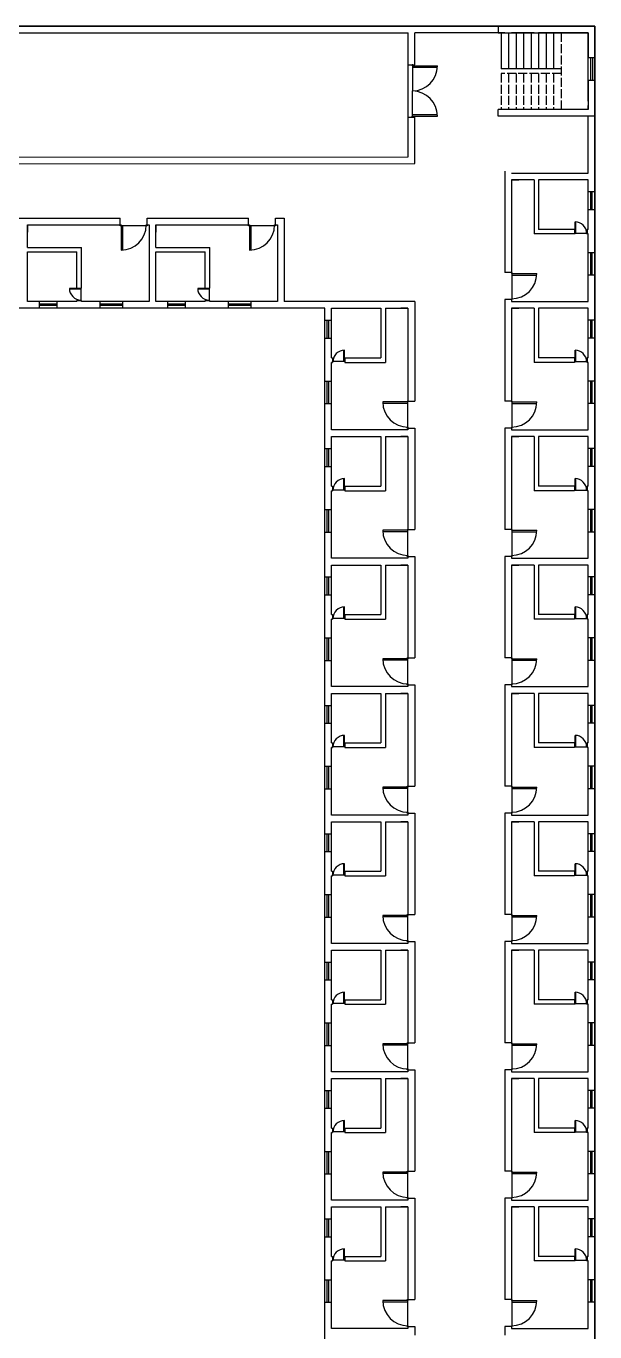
# Model space of a CAD drawing. Header units: inches. Extents: x 2900 to 18472, y 1216 to 4690.
# Drawn here: x 9182 to 9940, y 2832 to 4571 of the extents above; entities that cross this region are included whole.
import ezdxf

# ---------------------------------------------------------------- set-up
doc = ezdxf.new("R2010")
doc.units = ezdxf.units.IN
doc.header["$MEASUREMENT"] = 0
doc.linetypes.add('ACAD_ISO02W100', pattern=[15, 12, -3])
for name, color, linetype in [('Door', 32, 'Continuous'), ('Stairs', 3, 'Continuous'), ('Ventilator', 160, 'Continuous'), ('Windows', 10, 'Continuous')]:
    doc.layers.add(name, color=color, linetype=linetype)

msp = doc.modelspace()

# ---------------------------------------------------------------- linework, layer by layer
for p, q in [((8139.7523, 4570.8757), (9939.7523, 4570.8757)), ((9939.7523, 4570.8757), (8139.7523, 4570.8757)), ((9690.8539, 4396.9243), (9690.9625, 4561.8757)), ((9699.7523, 4519.2926), (9699.7523, 4561.8757)), ((9930.7523, 4471), (9930.7523, 4561.8757)), ((9939.7523, 4570.8757), (9939.7523, 1570.8757)), ((9939.7523, 1570.4378), (9939.7523, 4570.8757)), ((9939.7523, 1570.4378), (9939.7523, 4570.8757)), ((9930.7523, 4471), (9930.7523, 4537)), ((9690.9344, 4519.2926), (9699.7523, 4519.2926)), ((9690.9344, 4449.7028), (9699.7523, 4449.7028)), ((9699.7523, 4387.9306), (9699.7523, 4449.7028)), ((9828.7523, 4366), (9838.2999, 4366)), ((9858.7523, 4366), (9858.7523, 4294)), ((9864.7523, 4366), (9864.7523, 4300)), ((9307.2583, 4306), (9307.2583, 4315)), ((9343.2583, 4306), (9343.2583, 4315)), ((9478.2583, 4306), (9478.2583, 4315)), ((9514.2583, 4306), (9514.2583, 4315)), ((9525.7523, 4315), (9525.7624, 4204)), ((9183.7523, 4306), (9183.7523, 4296.4524)), ((9354.7523, 4306), (9354.7523, 4296.4524)), ((9912.7523, 4300), (9864.7523, 4300)), ((9912.7523, 4300), (9912.7523, 4294)), ((9930.7523, 4300), (9929.2855, 4300)), ((9929.2855, 4300), (9929.2855, 4294)), ((9912.7523, 4294), (9858.7523, 4294)), ((9930.7523, 4294), (9929.2855, 4294)), ((9183.7523, 4276), (9255.7523, 4276)), ((9183.7523, 4270), (9249.7523, 4270)), ((9249.7523, 4222), (9249.7523, 4270)), ((9255.7523, 4222), (9255.7523, 4276)), ((9354.7523, 4276), (9426.7523, 4276)), ((9354.7523, 4270), (9420.7523, 4270)), ((9420.7523, 4222), (9420.7523, 4270)), ((9426.7523, 4222), (9426.7523, 4276)), ((9828.7523, 4242.494), (9819.7523, 4242.494)), ((9249.7523, 4222), (9255.7523, 4222)), ((9420.7523, 4222), (9426.7523, 4222)), ((9249.7523, 4204), (9249.7523, 4205.4668)), ((9249.7523, 4205.4668), (9255.7523, 4205.4668)), ((9255.7523, 4204), (9255.7523, 4205.4668)), ((9420.7523, 4204), (9420.7523, 4205.4668)), ((9420.7523, 4205.4668), (9426.7523, 4205.4668)), ((9426.7523, 4204), (9426.7523, 4205.4668)), ((9654.7523, 4195), (9654.7523, 4129)), ((9660.7523, 4195), (9660.7523, 4123)), ((9690.7523, 4195), (9681.2047, 4195)), ((9828.7523, 4206.494), (9819.7523, 4206.494)), ((9828.7523, 4195), (9838.2999, 4195)), ((9858.7523, 4195), (9858.7523, 4123)), ((9864.7523, 4195), (9864.7523, 4129)), ((9579.7523, 2032), (9579.7523, 4179.1055)), ((9588.7523, 4129), (9590.2191, 4129)), ((9588.7523, 4123), (9590.2191, 4123)), ((9590.2191, 4129), (9590.2191, 4123)), ((9606.7523, 4129), (9654.7523, 4129)), ((9606.7523, 4129), (9606.7523, 4123)), ((9606.7523, 4123), (9660.7523, 4123)), ((9912.7523, 4123), (9858.7523, 4123)), ((9912.7523, 4129), (9864.7523, 4129)), ((9912.7523, 4129), (9912.7523, 4123)), ((9930.7523, 4129), (9929.2855, 4129)), ((9929.2855, 4129), (9929.2855, 4123)), ((9930.7523, 4123), (9929.2855, 4123)), ((9690.7523, 4071.494), (9699.7523, 4071.494)), ((9828.7523, 4071.494), (9819.7523, 4071.494)), ((9690.7523, 4035.494), (9699.7523, 4035.494)), ((9828.7523, 4035.494), (9819.7523, 4035.494)), ((9654.7523, 4024), (9654.7523, 3958)), ((9660.7523, 4024), (9660.7523, 3952)), ((9690.7523, 4024), (9681.2047, 4024)), ((9828.7523, 4024), (9838.2999, 4024)), ((9858.7523, 4024), (9858.7523, 3952)), ((9864.7523, 4024), (9864.7523, 3958)), ((9588.7523, 3958), (9590.2191, 3958)), ((9588.7523, 3952), (9590.2191, 3952)), ((9590.2191, 3958), (9590.2191, 3952)), ((9606.7523, 3958), (9654.7523, 3958)), ((9606.7523, 3958), (9606.7523, 3952)), ((9606.7523, 3952), (9660.7523, 3952)), ((9912.7523, 3952), (9858.7523, 3952)), ((9912.7523, 3958), (9864.7523, 3958)), ((9912.7523, 3958), (9912.7523, 3952)), ((9930.7523, 3958), (9929.2855, 3958)), ((9929.2855, 3958), (9929.2855, 3952)), ((9930.7523, 3952), (9929.2855, 3952)), ((9690.7523, 3900.494), (9699.7523, 3900.494)), ((9828.7523, 3900.494), (9819.7523, 3900.494)), ((9690.7523, 3864.494), (9699.7523, 3864.494)), ((9828.7523, 3864.494), (9819.7523, 3864.494)), ((9654.7523, 3853), (9654.7523, 3787)), ((9660.7523, 3853), (9660.7523, 3781)), ((9690.7523, 3853), (9681.2047, 3853)), ((9828.7523, 3853), (9838.2999, 3853)), ((9858.7523, 3853), (9858.7523, 3781)), ((9864.7523, 3853), (9864.7523, 3787)), ((9588.7523, 3787), (9590.2191, 3787)), ((9588.7523, 3781), (9590.2191, 3781)), ((9590.2191, 3787), (9590.2191, 3781)), ((9606.7523, 3787), (9654.7523, 3787)), ((9606.7523, 3787), (9606.7523, 3781)), ((9606.7523, 3781), (9660.7523, 3781)), ((9912.7523, 3781), (9858.7523, 3781)), ((9912.7523, 3787), (9864.7523, 3787)), ((9912.7523, 3787), (9912.7523, 3781)), ((9930.7523, 3787), (9929.2855, 3787)), ((9929.2855, 3787), (9929.2855, 3781)), ((9930.7523, 3781), (9929.2855, 3781)), ((9690.7523, 3729.494), (9699.7523, 3729.494)), ((9828.7523, 3729.494), (9819.7523, 3729.494)), ((9690.7523, 3693.494), (9699.7523, 3693.494)), ((9828.7523, 3693.494), (9819.7523, 3693.494)), ((9654.7523, 3682), (9654.7523, 3616)), ((9660.7523, 3682), (9660.7523, 3610)), ((9690.7523, 3682), (9681.2047, 3682)), ((9828.7523, 3682), (9838.2999, 3682)), ((9858.7523, 3682), (9858.7523, 3610)), ((9864.7523, 3682), (9864.7523, 3616)), ((9588.7523, 3616), (9590.2191, 3616)), ((9588.7523, 3610), (9590.2191, 3610)), ((9590.2191, 3616), (9590.2191, 3610)), ((9606.7523, 3616), (9654.7523, 3616)), ((9606.7523, 3616), (9606.7523, 3610)), ((9606.7523, 3610), (9660.7523, 3610)), ((9912.7523, 3610), (9858.7523, 3610)), ((9912.7523, 3616), (9864.7523, 3616)), ((9912.7523, 3616), (9912.7523, 3610)), ((9930.7523, 3616), (9929.2855, 3616)), ((9929.2855, 3616), (9929.2855, 3610)), ((9930.7523, 3610), (9929.2855, 3610)), ((9690.7523, 3558.494), (9699.7523, 3558.494)), ((9828.7523, 3558.494), (9819.7523, 3558.494)), ((9690.7523, 3522.494), (9699.7523, 3522.494)), ((9828.7523, 3522.494), (9819.7523, 3522.494)), ((9654.7523, 3511), (9654.7523, 3445)), ((9660.7523, 3511), (9660.7523, 3439)), ((9690.7523, 3511), (9681.2047, 3511)), ((9828.7523, 3511), (9838.2999, 3511)), ((9858.7523, 3511), (9858.7523, 3439)), ((9864.7523, 3511), (9864.7523, 3445)), ((9588.7523, 3445), (9590.2191, 3445)), ((9590.2191, 3445), (9590.2191, 3439)), ((9606.7523, 3445), (9654.7523, 3445)), ((9606.7523, 3445), (9606.7523, 3439)), ((9912.7523, 3445), (9864.7523, 3445)), ((9912.7523, 3445), (9912.7523, 3439)), ((9930.7523, 3445), (9929.2855, 3445)), ((9929.2855, 3445), (9929.2855, 3439)), ((9588.7523, 3439), (9590.2191, 3439)), ((9606.7523, 3439), (9660.7523, 3439)), ((9912.7523, 3439), (9858.7523, 3439)), ((9930.7523, 3439), (9929.2855, 3439)), ((9690.7523, 3387.494), (9699.7523, 3387.494)), ((9828.7523, 3387.494), (9819.7523, 3387.494)), ((9654.7523, 3340), (9654.7523, 3274)), ((9660.7523, 3340), (9660.7523, 3268)), ((9690.7523, 3340), (9681.2047, 3340)), ((9690.7523, 3351.494), (9699.7523, 3351.494)), ((9828.7523, 3351.494), (9819.7523, 3351.494)), ((9828.7523, 3340), (9838.2999, 3340)), ((9858.7523, 3340), (9858.7523, 3268)), ((9864.7523, 3340), (9864.7523, 3274)), ((9588.7523, 3274), (9590.2191, 3274)), ((9590.2191, 3274), (9590.2191, 3268)), ((9606.7523, 3274), (9654.7523, 3274)), ((9606.7523, 3274), (9606.7523, 3268)), ((9912.7523, 3274), (9864.7523, 3274)), ((9912.7523, 3274), (9912.7523, 3268)), ((9930.7523, 3274), (9929.2855, 3274)), ((9929.2855, 3274), (9929.2855, 3268)), ((9588.7523, 3268), (9590.2191, 3268)), ((9606.7523, 3268), (9660.7523, 3268)), ((9912.7523, 3268), (9858.7523, 3268)), ((9930.7523, 3268), (9929.2855, 3268)), ((9690.7523, 3216.494), (9699.7523, 3216.494)), ((9828.7523, 3216.494), (9819.7523, 3216.494)), ((9654.7523, 3169), (9654.7523, 3103)), ((9660.7523, 3169), (9660.7523, 3097)), ((9690.7523, 3169), (9681.2047, 3169)), ((9690.7523, 3180.494), (9699.7523, 3180.494)), ((9828.7523, 3180.494), (9819.7523, 3180.494)), ((9828.7523, 3169), (9838.2999, 3169)), ((9858.7523, 3169), (9858.7523, 3097)), ((9864.7523, 3169), (9864.7523, 3103)), ((9588.7523, 3103), (9590.2191, 3103)), ((9588.7523, 3097), (9590.2191, 3097)), ((9590.2191, 3103), (9590.2191, 3097)), ((9606.7523, 3103), (9654.7523, 3103)), ((9606.7523, 3103), (9606.7523, 3097)), ((9606.7523, 3097), (9660.7523, 3097)), ((9912.7523, 3097), (9858.7523, 3097)), ((9912.7523, 3103), (9864.7523, 3103)), ((9912.7523, 3103), (9912.7523, 3097)), ((9930.7523, 3103), (9929.2855, 3103)), ((9929.2855, 3103), (9929.2855, 3097)), ((9930.7523, 3097), (9929.2855, 3097)), ((9690.7523, 3045.494), (9699.7523, 3045.494)), ((9828.7523, 3045.494), (9819.7523, 3045.494)), ((9690.7523, 3009.494), (9699.7523, 3009.494)), ((9828.7523, 3009.494), (9819.7523, 3009.494)), ((9654.7523, 2998), (9654.7523, 2932)), ((9660.7523, 2998), (9660.7523, 2926)), ((9690.7523, 2998), (9681.2047, 2998)), ((9828.7523, 2998), (9838.2999, 2998)), ((9858.7523, 2998), (9858.7523, 2926)), ((9864.7523, 2998), (9864.7523, 2932)), ((9588.7523, 2932), (9590.2191, 2932)), ((9588.7523, 2926), (9590.2191, 2926)), ((9590.2191, 2932), (9590.2191, 2926)), ((9606.7523, 2932), (9654.7523, 2932)), ((9606.7523, 2932), (9606.7523, 2926)), ((9606.7523, 2926), (9660.7523, 2926)), ((9912.7523, 2926), (9858.7523, 2926)), ((9912.7523, 2932), (9864.7523, 2932)), ((9912.7523, 2932), (9912.7523, 2926)), ((9930.7523, 2932), (9929.2855, 2932)), ((9929.2855, 2932), (9929.2855, 2926)), ((9930.7523, 2926), (9929.2855, 2926)), ((9690.7523, 2874.494), (9699.7523, 2874.494)), ((9828.7523, 2874.494), (9819.7523, 2874.494)), ((9690.7523, 2838.494), (9699.7523, 2838.494)), ((9828.7523, 2838.494), (9819.7523, 2838.494))]:
    msp.add_line(p, q)
for points in [[(8388.7523, 4570.8757), (9579.7523, 4570.8757)], [(8388.7523, 4561.8757), (9690.9625, 4561.8757)], [(9819.7523, 4561.8757), (9699.7523, 4561.8757)], [(9858.7523, 4561.8757), (9828.7523, 4561.8757)], [(9930.7523, 4561.8757), (9864.7523, 4561.8757)], [(9939.7523, 4366), (9939.7523, 4537)], [(9939.7523, 4366), (9939.7523, 4537)], [(9930.7523, 4459.8757), (9930.7523, 4465)], [(9930.7523, 4459.8757), (9930.7523, 4465)], [(9828.7523, 4375), (9930.7523, 4375), (9930.7523, 4450.8757)], [(9828.7523, 4375), (9930.7523, 4375), (9930.7523, 4450.8757)], [(8379.7523, 4386.9936), (9699.7523, 4387.9306)], [(8388.7523, 4396), (9690.8539, 4396.9243)], [(9819.7523, 4377.494), (9819.7523, 4366)], [(9819.7523, 4366), (9819.7523, 4242.494)], [(9858.7523, 4366), (9828.7523, 4366)], [(9838.2999, 4366), (9828.7523, 4366), (9828.7523, 4294)], [(9930.7523, 4366), (9864.7523, 4366)], [(9930.7523, 4300), (9930.7523, 4366), (9900.7523, 4366)], [(9904.2071, 4366), (9900.7523, 4366)], [(9939.7523, 4195), (9939.7523, 4366)], [(9172.2583, 4315), (9183.7523, 4315)], [(9183.7523, 4315), (9307.2583, 4315)], [(9343.2583, 4315), (9354.7523, 4315)], [(9354.7523, 4315), (9478.2583, 4315)], [(9514.2583, 4315), (9525.7523, 4315)], [(9183.7523, 4276), (9183.7523, 4306)], [(9183.7523, 4296.4524), (9183.7523, 4306), (9255.7523, 4306)], [(9345.7523, 4306), (9345.7523, 4204), (9255.7523, 4204)], [(9255.7523, 4306), (9308.4802, 4306)], [(9342.057, 4306), (9345.7523, 4306)], [(9354.7523, 4276), (9354.7523, 4306)], [(9354.7523, 4296.4524), (9354.7523, 4306), (9426.7523, 4306)], [(9516.7523, 4306), (9516.7523, 4204), (9426.7523, 4204)], [(9426.7523, 4306), (9479.4802, 4306)], [(9513.057, 4306), (9516.7523, 4306)], [(9828.7523, 4204), (9930.7523, 4204), (9930.7523, 4294)], [(9828.7523, 4294), (9828.7523, 4241.2721)], [(9183.7523, 4204), (9183.7523, 4270)], [(9354.7523, 4204), (9354.7523, 4270)], [(9249.7523, 4204), (9183.7523, 4204), (9183.7523, 4234)], [(9183.7523, 4230.5452), (9183.7523, 4234)], [(9420.7523, 4204), (9354.7523, 4204), (9354.7523, 4234)], [(9354.7523, 4230.5452), (9354.7523, 4234)], [(9183.7523, 4195), (9012.7523, 4195)], [(9354.7523, 4195), (9183.7523, 4195)], [(9579.7523, 4195), (9354.7523, 4195)], [(9699.7523, 4204), (9525.7624, 4204)], [(9579.7523, 4024), (9579.7523, 4195)], [(9588.7523, 4129), (9588.7523, 4195), (9618.7523, 4195)], [(9588.7523, 4195), (9654.7523, 4195)], [(9615.2975, 4195), (9618.7523, 4195)], [(9660.7523, 4195), (9690.7523, 4195)], [(9681.2047, 4195), (9690.7523, 4195), (9690.7523, 4123)], [(9699.7523, 4204), (9699.7523, 4071.494)], [(9819.7523, 4206.494), (9819.7523, 4195)], [(9819.7523, 4195), (9819.7523, 4071.494)], [(9828.7523, 4207.6953), (9828.7523, 4204)], [(9858.7523, 4195), (9828.7523, 4195)], [(9838.2999, 4195), (9828.7523, 4195), (9828.7523, 4123)], [(9930.7523, 4195), (9864.7523, 4195)], [(9930.7523, 4129), (9930.7523, 4195), (9900.7523, 4195)], [(9904.2071, 4195), (9900.7523, 4195)], [(9939.7523, 4024), (9939.7523, 4195)], [(9690.7523, 4033), (9588.7523, 4033), (9588.7523, 4123)], [(9690.7523, 4123), (9690.7523, 4070.2721)], [(9828.7523, 4033), (9930.7523, 4033), (9930.7523, 4123)], [(9828.7523, 4123), (9828.7523, 4070.2721)], [(9690.7523, 4036.6953), (9690.7523, 4033)], [(9699.7523, 4035.494), (9699.7523, 4024)], [(9819.7523, 4035.494), (9819.7523, 4024)], [(9828.7523, 4036.6953), (9828.7523, 4033)], [(9579.7523, 3853), (9579.7523, 4024)], [(9588.7523, 3958), (9588.7523, 4024), (9618.7523, 4024)], [(9588.7523, 4024), (9654.7523, 4024)], [(9615.2975, 4024), (9618.7523, 4024)], [(9660.7523, 4024), (9690.7523, 4024)], [(9681.2047, 4024), (9690.7523, 4024), (9690.7523, 3952)], [(9699.7523, 4024), (9699.7523, 3900.494)], [(9819.7523, 4024), (9819.7523, 3900.494)], [(9858.7523, 4024), (9828.7523, 4024)], [(9838.2999, 4024), (9828.7523, 4024), (9828.7523, 3952)], [(9930.7523, 4024), (9864.7523, 4024)], [(9930.7523, 3958), (9930.7523, 4024), (9900.7523, 4024)], [(9904.2071, 4024), (9900.7523, 4024)], [(9939.7523, 3853), (9939.7523, 4024)], [(9690.7523, 3862), (9588.7523, 3862), (9588.7523, 3952)], [(9690.7523, 3952), (9690.7523, 3899.2721)], [(9828.7523, 3862), (9930.7523, 3862), (9930.7523, 3952)], [(9828.7523, 3952), (9828.7523, 3899.2721)], [(9690.7523, 3865.6953), (9690.7523, 3862)], [(9699.7523, 3864.494), (9699.7523, 3853)], [(9819.7523, 3864.494), (9819.7523, 3853)], [(9828.7523, 3865.6953), (9828.7523, 3862)], [(9579.7523, 3682), (9579.7523, 3853)], [(9588.7523, 3787), (9588.7523, 3853), (9618.7523, 3853)], [(9588.7523, 3853), (9654.7523, 3853)], [(9615.2975, 3853), (9618.7523, 3853)], [(9660.7523, 3853), (9690.7523, 3853)], [(9681.2047, 3853), (9690.7523, 3853), (9690.7523, 3781)], [(9699.7523, 3853), (9699.7523, 3729.494)], [(9819.7523, 3853), (9819.7523, 3729.494)], [(9858.7523, 3853), (9828.7523, 3853)], [(9838.2999, 3853), (9828.7523, 3853), (9828.7523, 3781)], [(9930.7523, 3853), (9864.7523, 3853)], [(9930.7523, 3787), (9930.7523, 3853), (9900.7523, 3853)], [(9904.2071, 3853), (9900.7523, 3853)], [(9939.7523, 3682), (9939.7523, 3853)], [(9690.7523, 3691), (9588.7523, 3691), (9588.7523, 3781)], [(9690.7523, 3781), (9690.7523, 3728.2721)], [(9828.7523, 3691), (9930.7523, 3691), (9930.7523, 3781)], [(9828.7523, 3781), (9828.7523, 3728.2721)], [(9690.7523, 3694.6953), (9690.7523, 3691)], [(9699.7523, 3693.494), (9699.7523, 3682)], [(9819.7523, 3693.494), (9819.7523, 3682)], [(9828.7523, 3694.6953), (9828.7523, 3691)], [(9579.7523, 3511), (9579.7523, 3682)], [(9588.7523, 3616), (9588.7523, 3682), (9618.7523, 3682)], [(9588.7523, 3682), (9654.7523, 3682)], [(9615.2975, 3682), (9618.7523, 3682)], [(9660.7523, 3682), (9690.7523, 3682)], [(9681.2047, 3682), (9690.7523, 3682), (9690.7523, 3610)], [(9699.7523, 3682), (9699.7523, 3558.494)], [(9819.7523, 3682), (9819.7523, 3558.494)], [(9858.7523, 3682), (9828.7523, 3682)], [(9838.2999, 3682), (9828.7523, 3682), (9828.7523, 3610)], [(9930.7523, 3682), (9864.7523, 3682)], [(9930.7523, 3616), (9930.7523, 3682), (9900.7523, 3682)], [(9904.2071, 3682), (9900.7523, 3682)], [(9939.7523, 3511), (9939.7523, 3682)], [(9690.7523, 3520), (9588.7523, 3520), (9588.7523, 3610)], [(9690.7523, 3610), (9690.7523, 3557.2721)], [(9828.7523, 3520), (9930.7523, 3520), (9930.7523, 3610)], [(9828.7523, 3610), (9828.7523, 3557.2721)], [(9690.7523, 3523.6953), (9690.7523, 3520)], [(9699.7523, 3522.494), (9699.7523, 3511)], [(9819.7523, 3522.494), (9819.7523, 3511)], [(9828.7523, 3523.6953), (9828.7523, 3520)], [(9579.7523, 3340), (9579.7523, 3511)], [(9588.7523, 3445), (9588.7523, 3511), (9618.7523, 3511)], [(9588.7523, 3511), (9654.7523, 3511)], [(9615.2975, 3511), (9618.7523, 3511)], [(9660.7523, 3511), (9690.7523, 3511)], [(9681.2047, 3511), (9690.7523, 3511), (9690.7523, 3439)], [(9699.7523, 3511), (9699.7523, 3387.494)], [(9819.7523, 3511), (9819.7523, 3387.494)], [(9858.7523, 3511), (9828.7523, 3511)], [(9838.2999, 3511), (9828.7523, 3511), (9828.7523, 3439)], [(9930.7523, 3511), (9864.7523, 3511)], [(9930.7523, 3445), (9930.7523, 3511), (9900.7523, 3511)], [(9904.2071, 3511), (9900.7523, 3511)], [(9939.7523, 3340), (9939.7523, 3511)], [(9690.7523, 3349), (9588.7523, 3349), (9588.7523, 3439)], [(9690.7523, 3439), (9690.7523, 3386.2721)], [(9828.7523, 3349), (9930.7523, 3349), (9930.7523, 3439)], [(9828.7523, 3439), (9828.7523, 3386.2721)], [(9579.7523, 3169), (9579.7523, 3340)], [(9588.7523, 3274), (9588.7523, 3340), (9618.7523, 3340)], [(9588.7523, 3340), (9654.7523, 3340)], [(9615.2975, 3340), (9618.7523, 3340)], [(9660.7523, 3340), (9690.7523, 3340)], [(9681.2047, 3340), (9690.7523, 3340), (9690.7523, 3268)], [(9690.7523, 3352.6953), (9690.7523, 3349)], [(9699.7523, 3351.494), (9699.7523, 3340)], [(9699.7523, 3340), (9699.7523, 3216.494)], [(9819.7523, 3351.494), (9819.7523, 3340)], [(9819.7523, 3340), (9819.7523, 3216.494)], [(9828.7523, 3352.6953), (9828.7523, 3349)], [(9858.7523, 3340), (9828.7523, 3340)], [(9838.2999, 3340), (9828.7523, 3340), (9828.7523, 3268)], [(9930.7523, 3340), (9864.7523, 3340)], [(9930.7523, 3274), (9930.7523, 3340), (9900.7523, 3340)], [(9904.2071, 3340), (9900.7523, 3340)], [(9939.7523, 3169), (9939.7523, 3340)], [(9690.7523, 3178), (9588.7523, 3178), (9588.7523, 3268)], [(9690.7523, 3268), (9690.7523, 3215.2721)], [(9828.7523, 3178), (9930.7523, 3178), (9930.7523, 3268)], [(9828.7523, 3268), (9828.7523, 3215.2721)], [(9579.7523, 2998), (9579.7523, 3169)], [(9588.7523, 3103), (9588.7523, 3169), (9618.7523, 3169)], [(9588.7523, 3169), (9654.7523, 3169)], [(9615.2975, 3169), (9618.7523, 3169)], [(9660.7523, 3169), (9690.7523, 3169)], [(9681.2047, 3169), (9690.7523, 3169), (9690.7523, 3097)], [(9690.7523, 3181.6953), (9690.7523, 3178)], [(9699.7523, 3180.494), (9699.7523, 3169)], [(9699.7523, 3169), (9699.7523, 3045.494)], [(9819.7523, 3180.494), (9819.7523, 3169)], [(9819.7523, 3169), (9819.7523, 3045.494)], [(9828.7523, 3181.6953), (9828.7523, 3178)], [(9858.7523, 3169), (9828.7523, 3169)], [(9838.2999, 3169), (9828.7523, 3169), (9828.7523, 3097)], [(9930.7523, 3169), (9864.7523, 3169)], [(9930.7523, 3103), (9930.7523, 3169), (9900.7523, 3169)], [(9904.2071, 3169), (9900.7523, 3169)], [(9939.7523, 2998), (9939.7523, 3169)], [(9690.7523, 3007), (9588.7523, 3007), (9588.7523, 3097)], [(9690.7523, 3097), (9690.7523, 3044.2721)], [(9828.7523, 3007), (9930.7523, 3007), (9930.7523, 3097)], [(9828.7523, 3097), (9828.7523, 3044.2721)], [(9690.7523, 3010.6953), (9690.7523, 3007)], [(9699.7523, 3009.494), (9699.7523, 2998)], [(9819.7523, 3009.494), (9819.7523, 2998)], [(9828.7523, 3010.6953), (9828.7523, 3007)], [(9579.7523, 2827), (9579.7523, 2998)], [(9588.7523, 2932), (9588.7523, 2998), (9618.7523, 2998)], [(9588.7523, 2998), (9654.7523, 2998)], [(9615.2975, 2998), (9618.7523, 2998)], [(9660.7523, 2998), (9690.7523, 2998)], [(9681.2047, 2998), (9690.7523, 2998), (9690.7523, 2926)], [(9699.7523, 2998), (9699.7523, 2874.494)], [(9819.7523, 2998), (9819.7523, 2874.494)], [(9858.7523, 2998), (9828.7523, 2998)], [(9838.2999, 2998), (9828.7523, 2998), (9828.7523, 2926)], [(9930.7523, 2998), (9864.7523, 2998)], [(9930.7523, 2932), (9930.7523, 2998), (9900.7523, 2998)], [(9904.2071, 2998), (9900.7523, 2998)], [(9939.7523, 2827), (9939.7523, 2998)], [(9690.7523, 2836), (9588.7523, 2836), (9588.7523, 2926)], [(9690.7523, 2926), (9690.7523, 2873.2721)], [(9828.7523, 2836), (9930.7523, 2836), (9930.7523, 2926)], [(9828.7523, 2926), (9828.7523, 2873.2721)], [(9690.7523, 2839.6953), (9690.7523, 2836)], [(9699.7523, 2838.494), (9699.7523, 2827)], [(9819.7523, 2838.494), (9819.7523, 2827)], [(9828.7523, 2839.6953), (9828.7523, 2836)]]:
    msp.add_lwpolyline(points)
at = {"layer": 'Door'}
for p, q in [((9696.8267, 4518.0706), (9729.8982, 4518.0706)), ((9696.8267, 4518.0706), (9696.8267, 4484.4977)), ((9696.8267, 4516.0706), (9729.8982, 4516.0706)), ((9696.8267, 4450.9247), (9696.8267, 4484.4977)), ((9696.8267, 4452.9247), (9729.8982, 4452.9247)), ((9696.8267, 4450.9247), (9729.8982, 4450.9247)), ((9308.4802, 4305.4947), (9308.4802, 4272.4233)), ((9308.4802, 4305.4947), (9342.0363, 4305.4947)), ((9310.4802, 4305.4947), (9310.4802, 4272.4233)), ((9479.4802, 4305.4947), (9479.4802, 4272.4233)), ((9479.4802, 4305.4947), (9513.0363, 4305.4947)), ((9481.4802, 4305.4947), (9481.4802, 4272.4233)), ((9913.3135, 4294.9093), (9913.3135, 4310.0975)), ((9914.232, 4294.9093), (9914.232, 4310.0975)), ((9913.3135, 4294.9093), (9928.7243, 4294.9093)), ((9829.2576, 4241.2721), (9862.3291, 4241.2721)), ((9829.2576, 4241.2721), (9829.2576, 4207.716)), ((9829.2576, 4239.2721), (9862.3291, 4239.2721)), ((9254.843, 4221.4388), (9239.6548, 4221.4388)), ((9254.843, 4220.5203), (9239.6548, 4220.5203)), ((9254.843, 4221.4388), (9254.843, 4206.028)), ((9425.843, 4221.4388), (9410.6548, 4221.4388)), ((9425.843, 4220.5203), (9410.6548, 4220.5203)), ((9425.843, 4221.4388), (9425.843, 4206.028)), ((9606.1911, 4123.9093), (9590.7803, 4123.9093)), ((9605.2726, 4123.9093), (9605.2726, 4139.0975)), ((9606.1911, 4123.9093), (9606.1911, 4139.0975)), ((9913.3135, 4123.9093), (9913.3135, 4139.0975)), ((9913.3135, 4123.9093), (9928.7243, 4123.9093)), ((9914.232, 4123.9093), (9914.232, 4139.0975)), ((9690.247, 4070.2721), (9657.1756, 4070.2721)), ((9690.247, 4070.2721), (9690.247, 4036.716)), ((9829.2576, 4070.2721), (9862.3291, 4070.2721)), ((9829.2576, 4070.2721), (9829.2576, 4036.716)), ((9690.247, 4068.2721), (9657.1756, 4068.2721)), ((9829.2576, 4068.2721), (9862.3291, 4068.2721)), ((9605.2726, 3952.9093), (9605.2726, 3968.0975)), ((9606.1911, 3952.9093), (9606.1911, 3968.0975)), ((9913.3135, 3952.9093), (9913.3135, 3968.0975)), ((9914.232, 3952.9093), (9914.232, 3968.0975)), ((9606.1911, 3952.9093), (9590.7803, 3952.9093)), ((9913.3135, 3952.9093), (9928.7243, 3952.9093)), ((9690.247, 3899.2721), (9657.1756, 3899.2721)), ((9690.247, 3897.2721), (9657.1756, 3897.2721)), ((9690.247, 3899.2721), (9690.247, 3865.716)), ((9829.2576, 3899.2721), (9862.3291, 3899.2721)), ((9829.2576, 3899.2721), (9829.2576, 3865.716)), ((9829.2576, 3897.2721), (9862.3291, 3897.2721)), ((9605.2726, 3781.9093), (9605.2726, 3797.0975)), ((9606.1911, 3781.9093), (9606.1911, 3797.0975)), ((9913.3135, 3781.9093), (9913.3135, 3797.0975)), ((9914.232, 3781.9093), (9914.232, 3797.0975)), ((9606.1911, 3781.9093), (9590.7803, 3781.9093)), ((9913.3135, 3781.9093), (9928.7243, 3781.9093)), ((9690.247, 3728.2721), (9657.1756, 3728.2721)), ((9690.247, 3726.2721), (9657.1756, 3726.2721)), ((9690.247, 3728.2721), (9690.247, 3694.716)), ((9829.2576, 3728.2721), (9862.3291, 3728.2721)), ((9829.2576, 3728.2721), (9829.2576, 3694.716)), ((9829.2576, 3726.2721), (9862.3291, 3726.2721)), ((9605.2726, 3610.9093), (9605.2726, 3626.0975)), ((9606.1911, 3610.9093), (9606.1911, 3626.0975)), ((9913.3135, 3610.9093), (9913.3135, 3626.0975)), ((9914.232, 3610.9093), (9914.232, 3626.0975)), ((9606.1911, 3610.9093), (9590.7803, 3610.9093)), ((9913.3135, 3610.9093), (9928.7243, 3610.9093)), ((9690.247, 3557.2721), (9657.1756, 3557.2721)), ((9690.247, 3555.2721), (9657.1756, 3555.2721)), ((9690.247, 3557.2721), (9690.247, 3523.716)), ((9829.2576, 3557.2721), (9862.3291, 3557.2721)), ((9829.2576, 3557.2721), (9829.2576, 3523.716)), ((9829.2576, 3555.2721), (9862.3291, 3555.2721)), ((9605.2726, 3439.9093), (9605.2726, 3455.0975)), ((9606.1911, 3439.9093), (9606.1911, 3455.0975)), ((9913.3135, 3439.9093), (9913.3135, 3455.0975)), ((9914.232, 3439.9093), (9914.232, 3455.0975)), ((9606.1911, 3439.9093), (9590.7803, 3439.9093)), ((9913.3135, 3439.9093), (9928.7243, 3439.9093)), ((9690.247, 3386.2721), (9657.1756, 3386.2721)), ((9690.247, 3384.2721), (9657.1756, 3384.2721)), ((9690.247, 3386.2721), (9690.247, 3352.716)), ((9829.2576, 3386.2721), (9862.3291, 3386.2721)), ((9829.2576, 3386.2721), (9829.2576, 3352.716)), ((9829.2576, 3384.2721), (9862.3291, 3384.2721)), ((9605.2726, 3268.9093), (9605.2726, 3284.0975)), ((9606.1911, 3268.9093), (9606.1911, 3284.0975)), ((9913.3135, 3268.9093), (9913.3135, 3284.0975)), ((9914.232, 3268.9093), (9914.232, 3284.0975)), ((9606.1911, 3268.9093), (9590.7803, 3268.9093)), ((9913.3135, 3268.9093), (9928.7243, 3268.9093)), ((9690.247, 3215.2721), (9657.1756, 3215.2721)), ((9690.247, 3213.2721), (9657.1756, 3213.2721)), ((9690.247, 3215.2721), (9690.247, 3181.716)), ((9829.2576, 3215.2721), (9862.3291, 3215.2721)), ((9829.2576, 3215.2721), (9829.2576, 3181.716)), ((9829.2576, 3213.2721), (9862.3291, 3213.2721)), ((9606.1911, 3097.9093), (9590.7803, 3097.9093)), ((9605.2726, 3097.9093), (9605.2726, 3113.0975)), ((9606.1911, 3097.9093), (9606.1911, 3113.0975)), ((9913.3135, 3097.9093), (9913.3135, 3113.0975)), ((9913.3135, 3097.9093), (9928.7243, 3097.9093)), ((9914.232, 3097.9093), (9914.232, 3113.0975)), ((9690.247, 3044.2721), (9657.1756, 3044.2721)), ((9690.247, 3044.2721), (9690.247, 3010.716)), ((9829.2576, 3044.2721), (9862.3291, 3044.2721)), ((9829.2576, 3044.2721), (9829.2576, 3010.716)), ((9690.247, 3042.2721), (9657.1756, 3042.2721)), ((9829.2576, 3042.2721), (9862.3291, 3042.2721)), ((9605.2726, 2926.9093), (9605.2726, 2942.0975)), ((9606.1911, 2926.9093), (9606.1911, 2942.0975)), ((9913.3135, 2926.9093), (9913.3135, 2942.0975)), ((9914.232, 2926.9093), (9914.232, 2942.0975)), ((9606.1911, 2926.9093), (9590.7803, 2926.9093)), ((9913.3135, 2926.9093), (9928.7243, 2926.9093)), ((9690.247, 2873.2721), (9657.1756, 2873.2721)), ((9690.247, 2871.2721), (9657.1756, 2871.2721)), ((9690.247, 2873.2721), (9690.247, 2839.716)), ((9829.2576, 2873.2721), (9862.3291, 2873.2721)), ((9829.2576, 2873.2721), (9829.2576, 2839.716)), ((9829.2576, 2871.2721), (9862.3291, 2871.2721))]:
    msp.add_line(p, q, dxfattribs=at)
for points in [[(9697.332, 4519.2926), (9696.3214, 4519.2926), (9696.3214, 4518.0706), (9697.332, 4518.0706)], [(9697.332, 4449.7028), (9696.3214, 4449.7028), (9696.3214, 4450.9247), (9697.332, 4450.9247)], [(9307.2583, 4304.9894), (9307.2583, 4306), (9308.4802, 4306), (9308.4802, 4304.9894)], [(9342.0363, 4304.9894), (9342.0363, 4306), (9343.2583, 4306), (9343.2583, 4304.9894)], [(9478.2583, 4304.9894), (9478.2583, 4306), (9479.4802, 4306), (9479.4802, 4304.9894)], [(9513.0363, 4304.9894), (9513.0363, 4306), (9514.2583, 4306), (9514.2583, 4304.9894)], [(9912.7523, 4295.1413), (9912.7523, 4294.6772), (9913.3135, 4294.6772), (9913.3135, 4295.1413)], [(9928.7243, 4295.1413), (9928.7243, 4294.6772), (9929.2855, 4294.6772), (9929.2855, 4295.1413)], [(9829.7629, 4242.494), (9828.7523, 4242.494), (9828.7523, 4241.2721), (9829.7629, 4241.2721)], [(9254.611, 4222), (9255.0751, 4222), (9255.0751, 4221.4388), (9254.611, 4221.4388)], [(9425.611, 4222), (9426.0751, 4222), (9426.0751, 4221.4388), (9425.611, 4221.4388)], [(9254.611, 4206.028), (9255.0751, 4206.028), (9255.0751, 4205.4668), (9254.611, 4205.4668)], [(9425.611, 4206.028), (9426.0751, 4206.028), (9426.0751, 4205.4668), (9425.611, 4205.4668)], [(9829.7629, 4207.716), (9828.7523, 4207.716), (9828.7523, 4206.494), (9829.7629, 4206.494)], [(9590.7803, 4124.1413), (9590.7803, 4123.6772), (9590.2191, 4123.6772), (9590.2191, 4124.1413)], [(9606.7523, 4124.1413), (9606.7523, 4123.6772), (9606.1911, 4123.6772), (9606.1911, 4124.1413)], [(9912.7523, 4124.1413), (9912.7523, 4123.6772), (9913.3135, 4123.6772), (9913.3135, 4124.1413)], [(9928.7243, 4124.1413), (9928.7243, 4123.6772), (9929.2855, 4123.6772), (9929.2855, 4124.1413)], [(9689.7417, 4071.494), (9690.7523, 4071.494), (9690.7523, 4070.2721), (9689.7417, 4070.2721)], [(9829.7629, 4071.494), (9828.7523, 4071.494), (9828.7523, 4070.2721), (9829.7629, 4070.2721)], [(9689.7417, 4036.716), (9690.7523, 4036.716), (9690.7523, 4035.494), (9689.7417, 4035.494)], [(9829.7629, 4036.716), (9828.7523, 4036.716), (9828.7523, 4035.494), (9829.7629, 4035.494)], [(9590.7803, 3953.1413), (9590.7803, 3952.6772), (9590.2191, 3952.6772), (9590.2191, 3953.1413)], [(9606.7523, 3953.1413), (9606.7523, 3952.6772), (9606.1911, 3952.6772), (9606.1911, 3953.1413)], [(9912.7523, 3953.1413), (9912.7523, 3952.6772), (9913.3135, 3952.6772), (9913.3135, 3953.1413)], [(9928.7243, 3953.1413), (9928.7243, 3952.6772), (9929.2855, 3952.6772), (9929.2855, 3953.1413)], [(9689.7417, 3900.494), (9690.7523, 3900.494), (9690.7523, 3899.2721), (9689.7417, 3899.2721)], [(9829.7629, 3900.494), (9828.7523, 3900.494), (9828.7523, 3899.2721), (9829.7629, 3899.2721)], [(9689.7417, 3865.716), (9690.7523, 3865.716), (9690.7523, 3864.494), (9689.7417, 3864.494)], [(9829.7629, 3865.716), (9828.7523, 3865.716), (9828.7523, 3864.494), (9829.7629, 3864.494)], [(9590.7803, 3782.1413), (9590.7803, 3781.6772), (9590.2191, 3781.6772), (9590.2191, 3782.1413)], [(9606.7523, 3782.1413), (9606.7523, 3781.6772), (9606.1911, 3781.6772), (9606.1911, 3782.1413)], [(9912.7523, 3782.1413), (9912.7523, 3781.6772), (9913.3135, 3781.6772), (9913.3135, 3782.1413)], [(9928.7243, 3782.1413), (9928.7243, 3781.6772), (9929.2855, 3781.6772), (9929.2855, 3782.1413)], [(9689.7417, 3729.494), (9690.7523, 3729.494), (9690.7523, 3728.2721), (9689.7417, 3728.2721)], [(9829.7629, 3729.494), (9828.7523, 3729.494), (9828.7523, 3728.2721), (9829.7629, 3728.2721)], [(9689.7417, 3694.716), (9690.7523, 3694.716), (9690.7523, 3693.494), (9689.7417, 3693.494)], [(9829.7629, 3694.716), (9828.7523, 3694.716), (9828.7523, 3693.494), (9829.7629, 3693.494)], [(9590.7803, 3611.1413), (9590.7803, 3610.6772), (9590.2191, 3610.6772), (9590.2191, 3611.1413)], [(9606.7523, 3611.1413), (9606.7523, 3610.6772), (9606.1911, 3610.6772), (9606.1911, 3611.1413)], [(9912.7523, 3611.1413), (9912.7523, 3610.6772), (9913.3135, 3610.6772), (9913.3135, 3611.1413)], [(9928.7243, 3611.1413), (9928.7243, 3610.6772), (9929.2855, 3610.6772), (9929.2855, 3611.1413)], [(9689.7417, 3558.494), (9690.7523, 3558.494), (9690.7523, 3557.2721), (9689.7417, 3557.2721)], [(9829.7629, 3558.494), (9828.7523, 3558.494), (9828.7523, 3557.2721), (9829.7629, 3557.2721)], [(9689.7417, 3523.716), (9690.7523, 3523.716), (9690.7523, 3522.494), (9689.7417, 3522.494)], [(9829.7629, 3523.716), (9828.7523, 3523.716), (9828.7523, 3522.494), (9829.7629, 3522.494)], [(9590.7803, 3440.1413), (9590.7803, 3439.6772), (9590.2191, 3439.6772), (9590.2191, 3440.1413)], [(9606.7523, 3440.1413), (9606.7523, 3439.6772), (9606.1911, 3439.6772), (9606.1911, 3440.1413)], [(9912.7523, 3440.1413), (9912.7523, 3439.6772), (9913.3135, 3439.6772), (9913.3135, 3440.1413)], [(9928.7243, 3440.1413), (9928.7243, 3439.6772), (9929.2855, 3439.6772), (9929.2855, 3440.1413)], [(9689.7417, 3387.494), (9690.7523, 3387.494), (9690.7523, 3386.2721), (9689.7417, 3386.2721)], [(9829.7629, 3387.494), (9828.7523, 3387.494), (9828.7523, 3386.2721), (9829.7629, 3386.2721)], [(9689.7417, 3352.716), (9690.7523, 3352.716), (9690.7523, 3351.494), (9689.7417, 3351.494)], [(9829.7629, 3352.716), (9828.7523, 3352.716), (9828.7523, 3351.494), (9829.7629, 3351.494)], [(9590.7803, 3269.1413), (9590.7803, 3268.6772), (9590.2191, 3268.6772), (9590.2191, 3269.1413)], [(9606.7523, 3269.1413), (9606.7523, 3268.6772), (9606.1911, 3268.6772), (9606.1911, 3269.1413)], [(9912.7523, 3269.1413), (9912.7523, 3268.6772), (9913.3135, 3268.6772), (9913.3135, 3269.1413)], [(9928.7243, 3269.1413), (9928.7243, 3268.6772), (9929.2855, 3268.6772), (9929.2855, 3269.1413)], [(9689.7417, 3216.494), (9690.7523, 3216.494), (9690.7523, 3215.2721), (9689.7417, 3215.2721)], [(9829.7629, 3216.494), (9828.7523, 3216.494), (9828.7523, 3215.2721), (9829.7629, 3215.2721)], [(9689.7417, 3181.716), (9690.7523, 3181.716), (9690.7523, 3180.494), (9689.7417, 3180.494)], [(9829.7629, 3181.716), (9828.7523, 3181.716), (9828.7523, 3180.494), (9829.7629, 3180.494)], [(9590.7803, 3098.1413), (9590.7803, 3097.6772), (9590.2191, 3097.6772), (9590.2191, 3098.1413)], [(9606.7523, 3098.1413), (9606.7523, 3097.6772), (9606.1911, 3097.6772), (9606.1911, 3098.1413)], [(9912.7523, 3098.1413), (9912.7523, 3097.6772), (9913.3135, 3097.6772), (9913.3135, 3098.1413)], [(9928.7243, 3098.1413), (9928.7243, 3097.6772), (9929.2855, 3097.6772), (9929.2855, 3098.1413)], [(9689.7417, 3045.494), (9690.7523, 3045.494), (9690.7523, 3044.2721), (9689.7417, 3044.2721)], [(9829.7629, 3045.494), (9828.7523, 3045.494), (9828.7523, 3044.2721), (9829.7629, 3044.2721)], [(9689.7417, 3010.716), (9690.7523, 3010.716), (9690.7523, 3009.494), (9689.7417, 3009.494)], [(9829.7629, 3010.716), (9828.7523, 3010.716), (9828.7523, 3009.494), (9829.7629, 3009.494)], [(9590.7803, 2927.1413), (9590.7803, 2926.6772), (9590.2191, 2926.6772), (9590.2191, 2927.1413)], [(9606.7523, 2927.1413), (9606.7523, 2926.6772), (9606.1911, 2926.6772), (9606.1911, 2927.1413)], [(9912.7523, 2927.1413), (9912.7523, 2926.6772), (9913.3135, 2926.6772), (9913.3135, 2927.1413)], [(9928.7243, 2927.1413), (9928.7243, 2926.6772), (9929.2855, 2926.6772), (9929.2855, 2927.1413)], [(9689.7417, 2874.494), (9690.7523, 2874.494), (9690.7523, 2873.2721), (9689.7417, 2873.2721)], [(9829.7629, 2874.494), (9828.7523, 2874.494), (9828.7523, 2873.2721), (9829.7629, 2873.2721)], [(9689.7417, 2839.716), (9690.7523, 2839.716), (9690.7523, 2838.494), (9689.7417, 2838.494)], [(9829.7629, 2839.716), (9828.7523, 2839.716), (9828.7523, 2838.494), (9829.7629, 2838.494)]]:
    msp.add_lwpolyline(points, close=True, dxfattribs=at)
for centre, radius, start, end in [((9696.3214, 4518.0706), 33.5767, 270.8622794, 0), ((9696.3214, 4450.9247), 33.5767, 0, 89.1377206), ((9308.4802, 4306), 33.5767, 270, 0), ((9479.4802, 4306), 33.5767, 270, 0), ((9913.3135, 4294.6772), 15.4203, 0, 90), ((9828.7523, 4241.2721), 33.5767, 270, 0), ((9255.0751, 4221.4388), 15.4203, 180, 270), ((9426.0751, 4221.4388), 15.4203, 180, 270), ((9606.1911, 4123.6772), 15.4203, 90, 180), ((9913.3135, 4123.6772), 15.4203, 0, 90), ((9690.7523, 4070.2721), 33.5767, 180, 270), ((9828.7523, 4070.2721), 33.5767, 270, 0), ((9606.1911, 3952.6772), 15.4203, 90, 180), ((9913.3135, 3952.6772), 15.4203, 0, 90), ((9690.7523, 3899.2721), 33.5767, 180, 270), ((9828.7523, 3899.2721), 33.5767, 270, 0), ((9606.1911, 3781.6772), 15.4203, 90, 180), ((9913.3135, 3781.6772), 15.4203, 0, 90), ((9690.7523, 3728.2721), 33.5767, 180, 270), ((9828.7523, 3728.2721), 33.5767, 270, 0), ((9606.1911, 3610.6772), 15.4203, 90, 180), ((9913.3135, 3610.6772), 15.4203, 0, 90), ((9690.7523, 3557.2721), 33.5767, 180, 270), ((9828.7523, 3557.2721), 33.5767, 270, 0), ((9606.1911, 3439.6772), 15.4203, 90, 180), ((9913.3135, 3439.6772), 15.4203, 0, 90), ((9690.7523, 3386.2721), 33.5767, 180, 270), ((9828.7523, 3386.2721), 33.5767, 270, 0), ((9606.1911, 3268.6772), 15.4203, 90, 180), ((9913.3135, 3268.6772), 15.4203, 0, 90), ((9690.7523, 3215.2721), 33.5767, 180, 270), ((9828.7523, 3215.2721), 33.5767, 270, 0), ((9606.1911, 3097.6772), 15.4203, 90, 180), ((9913.3135, 3097.6772), 15.4203, 0, 90), ((9690.7523, 3044.2721), 33.5767, 180, 270), ((9828.7523, 3044.2721), 33.5767, 270, 0), ((9606.1911, 2926.6772), 15.4203, 90, 180), ((9913.3135, 2926.6772), 15.4203, 0, 90), ((9690.7523, 2873.2721), 33.5767, 180, 270), ((9828.7523, 2873.2721), 33.5767, 270, 0)]:
    msp.add_arc(centre, radius, start, end, dxfattribs=at)
at = {"layer": 'Stairs'}
for p, q in [((9810.7523, 4570.8757), (9810.7523, 4561.8757)), ((9810.7523, 4570.8757), (9939.7523, 4570.8757)), ((9810.7523, 4561.8757), (9930.7523, 4561.8757)), ((9814.7523, 4561.8757), (9814.7523, 4513.8757)), ((9824.7523, 4561.8757), (9824.7523, 4513.8757)), ((9834.7523, 4561.8757), (9834.7523, 4513.8757)), ((9844.7523, 4561.8757), (9844.7523, 4513.8757)), ((9854.7523, 4561.8757), (9854.7523, 4513.8757)), ((9864.7523, 4561.8757), (9864.7523, 4513.8757)), ((9874.7523, 4561.8757), (9874.7523, 4513.8757)), ((9884.7523, 4561.8757), (9884.7523, 4513.8757)), ((9930.7523, 4561.8757), (9930.7523, 4528.8757)), ((9939.7523, 4570.8757), (9939.7523, 4528.8757)), ((9894.7523, 4513.8757), (9814.7523, 4513.8757)), ((9930.7523, 4498.8757), (9930.7523, 4459.8757)), ((9930.7523, 4498.8757), (9939.7704, 4498.8757)), ((9939.7523, 4498.8757), (9939.7523, 4450.8757)), ((9930.7523, 4459.8757), (9810.7523, 4459.8757)), ((9810.7523, 4450.8757), (9810.7523, 4459.8757)), ((9939.7523, 4450.8757), (9810.7523, 4450.8757))]:
    msp.add_line(p, q, dxfattribs=at)
at = {"layer": 'Stairs', "linetype": 'ACAD_ISO02W100'}
for p, q in [((9894.7523, 4561.8757), (9894.7523, 4459.8757)), ((9814.7523, 4507.8757), (9814.7523, 4459.8757)), ((9894.7523, 4507.8757), (9814.7523, 4507.8757)), ((9824.7523, 4507.8757), (9824.7523, 4459.8757)), ((9834.7523, 4507.8757), (9834.7523, 4459.8757)), ((9844.7523, 4507.8757), (9844.7523, 4459.8757)), ((9854.7523, 4507.8757), (9854.7523, 4459.8757)), ((9864.7523, 4507.8757), (9864.7523, 4459.8757)), ((9874.7523, 4507.8757), (9874.7523, 4459.8757)), ((9884.7523, 4507.8757), (9884.7523, 4459.8757))]:
    msp.add_line(p, q, dxfattribs=at)
at = {"layer": 'Ventilator'}
for p, q in [((9930.7523, 4409.9619), (9930.7523, 4439.9619)), ((9939.7523, 4409.9619), (9939.7523, 4439.9619)), ((9939.7523, 4268.9619), (9930.7523, 4268.9619)), ((9930.7523, 4238.9619), (9930.7523, 4268.9619)), ((9934.2523, 4238.9619), (9934.2523, 4268.9619)), ((9936.2523, 4238.9619), (9936.2523, 4268.9619)), ((9939.7523, 4238.9619), (9939.7523, 4268.9619)), ((9939.7523, 4238.9619), (9930.7523, 4238.9619)), ((9280.7904, 4195), (9280.7904, 4204)), ((9310.7904, 4204), (9280.7904, 4204)), ((9310.7904, 4200.5), (9280.7904, 4200.5)), ((9310.7904, 4198.5), (9280.7904, 4198.5)), ((9310.7904, 4195), (9280.7904, 4195)), ((9310.7904, 4195), (9310.7904, 4204)), ((9451.7904, 4195), (9451.7904, 4204)), ((9481.7904, 4204), (9451.7904, 4204)), ((9481.7904, 4200.5), (9451.7904, 4200.5)), ((9481.7904, 4198.5), (9451.7904, 4198.5)), ((9481.7904, 4195), (9451.7904, 4195)), ((9481.7904, 4195), (9481.7904, 4204)), ((9579.7523, 4097.9619), (9588.7523, 4097.9619)), ((9579.7523, 4067.9619), (9579.7523, 4097.9619)), ((9583.2523, 4067.9619), (9583.2523, 4097.9619)), ((9585.2523, 4067.9619), (9585.2523, 4097.9619)), ((9588.7523, 4067.9619), (9588.7523, 4097.9619)), ((9939.7523, 4097.9619), (9930.7523, 4097.9619)), ((9930.7523, 4067.9619), (9930.7523, 4097.9619)), ((9934.2523, 4067.9619), (9934.2523, 4097.9619)), ((9936.2523, 4067.9619), (9936.2523, 4097.9619)), ((9939.7523, 4067.9619), (9939.7523, 4097.9619)), ((9579.7523, 4067.9619), (9588.7523, 4067.9619)), ((9939.7523, 4067.9619), (9930.7523, 4067.9619)), ((9579.7523, 3926.9619), (9588.7523, 3926.9619)), ((9579.7523, 3896.9619), (9579.7523, 3926.9619)), ((9583.2523, 3896.9619), (9583.2523, 3926.9619)), ((9585.2523, 3896.9619), (9585.2523, 3926.9619)), ((9588.7523, 3896.9619), (9588.7523, 3926.9619)), ((9939.7523, 3926.9619), (9930.7523, 3926.9619)), ((9930.7523, 3896.9619), (9930.7523, 3926.9619)), ((9934.2523, 3896.9619), (9934.2523, 3926.9619)), ((9936.2523, 3896.9619), (9936.2523, 3926.9619)), ((9939.7523, 3896.9619), (9939.7523, 3926.9619)), ((9579.7523, 3896.9619), (9588.7523, 3896.9619)), ((9939.7523, 3896.9619), (9930.7523, 3896.9619)), ((9579.7523, 3755.9619), (9588.7523, 3755.9619)), ((9579.7523, 3725.9619), (9579.7523, 3755.9619)), ((9583.2523, 3725.9619), (9583.2523, 3755.9619)), ((9585.2523, 3725.9619), (9585.2523, 3755.9619)), ((9588.7523, 3725.9619), (9588.7523, 3755.9619)), ((9939.7523, 3755.9619), (9930.7523, 3755.9619)), ((9930.7523, 3725.9619), (9930.7523, 3755.9619)), ((9934.2523, 3725.9619), (9934.2523, 3755.9619)), ((9936.2523, 3725.9619), (9936.2523, 3755.9619)), ((9939.7523, 3725.9619), (9939.7523, 3755.9619)), ((9579.7523, 3725.9619), (9588.7523, 3725.9619)), ((9939.7523, 3725.9619), (9930.7523, 3725.9619)), ((9579.7523, 3584.9619), (9588.7523, 3584.9619)), ((9579.7523, 3554.9619), (9579.7523, 3584.9619)), ((9583.2523, 3554.9619), (9583.2523, 3584.9619)), ((9585.2523, 3554.9619), (9585.2523, 3584.9619)), ((9588.7523, 3554.9619), (9588.7523, 3584.9619)), ((9939.7523, 3584.9619), (9930.7523, 3584.9619)), ((9930.7523, 3554.9619), (9930.7523, 3584.9619)), ((9934.2523, 3554.9619), (9934.2523, 3584.9619)), ((9936.2523, 3554.9619), (9936.2523, 3584.9619)), ((9939.7523, 3554.9619), (9939.7523, 3584.9619)), ((9579.7523, 3554.9619), (9588.7523, 3554.9619)), ((9939.7523, 3554.9619), (9930.7523, 3554.9619)), ((9579.7523, 3413.9619), (9588.7523, 3413.9619)), ((9579.7523, 3383.9619), (9579.7523, 3413.9619)), ((9583.2523, 3383.9619), (9583.2523, 3413.9619)), ((9585.2523, 3383.9619), (9585.2523, 3413.9619)), ((9588.7523, 3383.9619), (9588.7523, 3413.9619)), ((9939.7523, 3413.9619), (9930.7523, 3413.9619)), ((9930.7523, 3383.9619), (9930.7523, 3413.9619)), ((9934.2523, 3383.9619), (9934.2523, 3413.9619)), ((9936.2523, 3383.9619), (9936.2523, 3413.9619)), ((9939.7523, 3383.9619), (9939.7523, 3413.9619)), ((9579.7523, 3383.9619), (9588.7523, 3383.9619)), ((9939.7523, 3383.9619), (9930.7523, 3383.9619)), ((9579.7523, 3242.9619), (9588.7523, 3242.9619)), ((9579.7523, 3212.9619), (9579.7523, 3242.9619)), ((9583.2523, 3212.9619), (9583.2523, 3242.9619)), ((9585.2523, 3212.9619), (9585.2523, 3242.9619)), ((9588.7523, 3212.9619), (9588.7523, 3242.9619)), ((9939.7523, 3242.9619), (9930.7523, 3242.9619)), ((9930.7523, 3212.9619), (9930.7523, 3242.9619)), ((9934.2523, 3212.9619), (9934.2523, 3242.9619)), ((9936.2523, 3212.9619), (9936.2523, 3242.9619)), ((9939.7523, 3212.9619), (9939.7523, 3242.9619)), ((9579.7523, 3212.9619), (9588.7523, 3212.9619)), ((9939.7523, 3212.9619), (9930.7523, 3212.9619)), ((9579.7523, 3071.9619), (9588.7523, 3071.9619)), ((9579.7523, 3041.9619), (9579.7523, 3071.9619)), ((9583.2523, 3041.9619), (9583.2523, 3071.9619)), ((9585.2523, 3041.9619), (9585.2523, 3071.9619)), ((9588.7523, 3041.9619), (9588.7523, 3071.9619)), ((9939.7523, 3071.9619), (9930.7523, 3071.9619)), ((9930.7523, 3041.9619), (9930.7523, 3071.9619)), ((9934.2523, 3041.9619), (9934.2523, 3071.9619)), ((9936.2523, 3041.9619), (9936.2523, 3071.9619)), ((9939.7523, 3041.9619), (9939.7523, 3071.9619)), ((9579.7523, 3041.9619), (9588.7523, 3041.9619)), ((9939.7523, 3041.9619), (9930.7523, 3041.9619)), ((9579.7523, 2900.9619), (9588.7523, 2900.9619)), ((9579.7523, 2870.9619), (9579.7523, 2900.9619)), ((9583.2523, 2870.9619), (9583.2523, 2900.9619)), ((9585.2523, 2870.9619), (9585.2523, 2900.9619)), ((9588.7523, 2870.9619), (9588.7523, 2900.9619)), ((9939.7523, 2900.9619), (9930.7523, 2900.9619)), ((9930.7523, 2870.9619), (9930.7523, 2900.9619)), ((9934.2523, 2870.9619), (9934.2523, 2900.9619)), ((9936.2523, 2870.9619), (9936.2523, 2900.9619)), ((9939.7523, 2870.9619), (9939.7523, 2900.9619)), ((9579.7523, 2870.9619), (9588.7523, 2870.9619)), ((9939.7523, 2870.9619), (9930.7523, 2870.9619))]:
    msp.add_line(p, q, dxfattribs=at)
at = {"layer": 'Windows'}
for p, q in [((9930.7523, 4498.8757), (9930.7523, 4528.8757)), ((9930.7523, 4528.8757), (9939.7704, 4528.8757)), ((9933.7583, 4528.8757), (9933.7583, 4498.8757)), ((9936.7644, 4528.8757), (9936.7644, 4498.8757)), ((9939.7704, 4528.8757), (9939.7704, 4498.8757)), ((9930.7523, 4497.3122), (9930.7523, 4521.1055)), ((9939.7523, 4497.3122), (9939.7523, 4521.1055)), ((9939.7523, 4350.1055), (9930.7523, 4350.1055)), ((9930.7523, 4326.3122), (9930.7523, 4350.1055)), ((9934.2523, 4326.3122), (9934.2523, 4350.1055)), ((9936.2523, 4326.3122), (9936.2523, 4350.1055)), ((9939.7523, 4326.3122), (9939.7523, 4350.1055)), ((9939.7523, 4326.3122), (9930.7523, 4326.3122)), ((9199.6468, 4195), (9199.6468, 4204)), ((9223.4401, 4204), (9199.6468, 4204)), ((9223.4401, 4200.5), (9199.6468, 4200.5)), ((9223.4401, 4198.5), (9199.6468, 4198.5)), ((9223.4401, 4195), (9199.6468, 4195)), ((9223.4401, 4195), (9223.4401, 4204)), ((9370.6468, 4195), (9370.6468, 4204)), ((9394.4401, 4204), (9370.6468, 4204)), ((9394.4401, 4200.5), (9370.6468, 4200.5)), ((9394.4401, 4198.5), (9370.6468, 4198.5)), ((9394.4401, 4195), (9370.6468, 4195)), ((9394.4401, 4195), (9394.4401, 4204)), ((9579.7523, 4179.1055), (9588.7523, 4179.1055)), ((9579.7523, 4155.3122), (9579.7523, 4179.1055)), ((9583.2523, 4155.3122), (9583.2523, 4179.1055)), ((9585.2523, 4155.3122), (9585.2523, 4179.1055)), ((9588.7523, 4155.3122), (9588.7523, 4179.1055)), ((9939.7523, 4179.1055), (9930.7523, 4179.1055)), ((9930.7523, 4155.3122), (9930.7523, 4179.1055)), ((9934.2523, 4155.3122), (9934.2523, 4179.1055)), ((9936.2523, 4155.3122), (9936.2523, 4179.1055)), ((9939.7523, 4155.3122), (9939.7523, 4179.1055)), ((9579.7523, 4155.3122), (9588.7523, 4155.3122)), ((9939.7523, 4155.3122), (9930.7523, 4155.3122)), ((9579.7523, 4008.1055), (9588.7523, 4008.1055)), ((9579.7523, 3984.3122), (9579.7523, 4008.1055)), ((9583.2523, 3984.3122), (9583.2523, 4008.1055)), ((9585.2523, 3984.3122), (9585.2523, 4008.1055)), ((9588.7523, 3984.3122), (9588.7523, 4008.1055)), ((9939.7523, 4008.1055), (9930.7523, 4008.1055)), ((9930.7523, 3984.3122), (9930.7523, 4008.1055)), ((9934.2523, 3984.3122), (9934.2523, 4008.1055)), ((9936.2523, 3984.3122), (9936.2523, 4008.1055)), ((9939.7523, 3984.3122), (9939.7523, 4008.1055)), ((9579.7523, 3984.3122), (9588.7523, 3984.3122)), ((9939.7523, 3984.3122), (9930.7523, 3984.3122)), ((9579.7523, 3837.1055), (9588.7523, 3837.1055)), ((9579.7523, 3813.3122), (9579.7523, 3837.1055)), ((9583.2523, 3813.3122), (9583.2523, 3837.1055)), ((9585.2523, 3813.3122), (9585.2523, 3837.1055)), ((9588.7523, 3813.3122), (9588.7523, 3837.1055)), ((9939.7523, 3837.1055), (9930.7523, 3837.1055)), ((9930.7523, 3813.3122), (9930.7523, 3837.1055)), ((9934.2523, 3813.3122), (9934.2523, 3837.1055)), ((9936.2523, 3813.3122), (9936.2523, 3837.1055)), ((9939.7523, 3813.3122), (9939.7523, 3837.1055)), ((9579.7523, 3813.3122), (9588.7523, 3813.3122)), ((9939.7523, 3813.3122), (9930.7523, 3813.3122)), ((9579.7523, 3666.1055), (9588.7523, 3666.1055)), ((9579.7523, 3642.3122), (9579.7523, 3666.1055)), ((9583.2523, 3642.3122), (9583.2523, 3666.1055)), ((9585.2523, 3642.3122), (9585.2523, 3666.1055)), ((9588.7523, 3642.3122), (9588.7523, 3666.1055)), ((9939.7523, 3666.1055), (9930.7523, 3666.1055)), ((9930.7523, 3642.3122), (9930.7523, 3666.1055)), ((9934.2523, 3642.3122), (9934.2523, 3666.1055)), ((9936.2523, 3642.3122), (9936.2523, 3666.1055)), ((9939.7523, 3642.3122), (9939.7523, 3666.1055)), ((9579.7523, 3642.3122), (9588.7523, 3642.3122)), ((9939.7523, 3642.3122), (9930.7523, 3642.3122)), ((9579.7523, 3495.1055), (9588.7523, 3495.1055)), ((9579.7523, 3471.3122), (9579.7523, 3495.1055)), ((9583.2523, 3471.3122), (9583.2523, 3495.1055)), ((9585.2523, 3471.3122), (9585.2523, 3495.1055)), ((9588.7523, 3471.3122), (9588.7523, 3495.1055)), ((9939.7523, 3495.1055), (9930.7523, 3495.1055)), ((9930.7523, 3471.3122), (9930.7523, 3495.1055)), ((9934.2523, 3471.3122), (9934.2523, 3495.1055)), ((9936.2523, 3471.3122), (9936.2523, 3495.1055)), ((9939.7523, 3471.3122), (9939.7523, 3495.1055)), ((9579.7523, 3471.3122), (9588.7523, 3471.3122)), ((9939.7523, 3471.3122), (9930.7523, 3471.3122)), ((9579.7523, 3324.1055), (9588.7523, 3324.1055)), ((9579.7523, 3300.3122), (9579.7523, 3324.1055)), ((9583.2523, 3300.3122), (9583.2523, 3324.1055)), ((9585.2523, 3300.3122), (9585.2523, 3324.1055)), ((9588.7523, 3300.3122), (9588.7523, 3324.1055)), ((9939.7523, 3324.1055), (9930.7523, 3324.1055)), ((9930.7523, 3300.3122), (9930.7523, 3324.1055)), ((9934.2523, 3300.3122), (9934.2523, 3324.1055)), ((9936.2523, 3300.3122), (9936.2523, 3324.1055)), ((9939.7523, 3300.3122), (9939.7523, 3324.1055)), ((9579.7523, 3300.3122), (9588.7523, 3300.3122)), ((9939.7523, 3300.3122), (9930.7523, 3300.3122)), ((9579.7523, 3153.1055), (9588.7523, 3153.1055)), ((9579.7523, 3129.3122), (9579.7523, 3153.1055)), ((9583.2523, 3129.3122), (9583.2523, 3153.1055)), ((9585.2523, 3129.3122), (9585.2523, 3153.1055)), ((9588.7523, 3129.3122), (9588.7523, 3153.1055)), ((9939.7523, 3153.1055), (9930.7523, 3153.1055)), ((9930.7523, 3129.3122), (9930.7523, 3153.1055)), ((9934.2523, 3129.3122), (9934.2523, 3153.1055)), ((9936.2523, 3129.3122), (9936.2523, 3153.1055)), ((9939.7523, 3129.3122), (9939.7523, 3153.1055)), ((9579.7523, 3129.3122), (9588.7523, 3129.3122)), ((9939.7523, 3129.3122), (9930.7523, 3129.3122)), ((9579.7523, 2982.1055), (9588.7523, 2982.1055)), ((9579.7523, 2958.3122), (9579.7523, 2982.1055)), ((9583.2523, 2958.3122), (9583.2523, 2982.1055)), ((9585.2523, 2958.3122), (9585.2523, 2982.1055)), ((9588.7523, 2958.3122), (9588.7523, 2982.1055)), ((9939.7523, 2982.1055), (9930.7523, 2982.1055)), ((9930.7523, 2958.3122), (9930.7523, 2982.1055)), ((9934.2523, 2958.3122), (9934.2523, 2982.1055)), ((9936.2523, 2958.3122), (9936.2523, 2982.1055)), ((9939.7523, 2958.3122), (9939.7523, 2982.1055)), ((9579.7523, 2958.3122), (9588.7523, 2958.3122)), ((9939.7523, 2958.3122), (9930.7523, 2958.3122))]:
    msp.add_line(p, q, dxfattribs=at)

doc.saveas('drawing.dxf')
